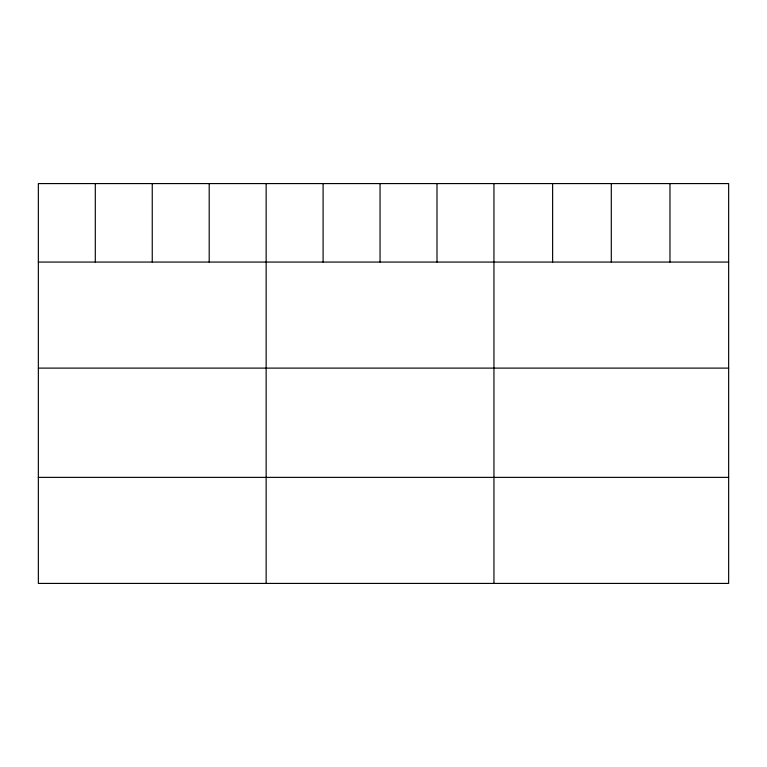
<?xml version="1.0" encoding="UTF-8"?>
<svg xmlns="http://www.w3.org/2000/svg" width="767" height="767" viewBox="0 0 767 767"><rect width="100%" height="100%" fill="white"/><g stroke="black" fill="none" stroke-linecap="round" stroke-linejoin="round"><path stroke-width="1.15" d="M728.65 262.065L728.65 583.419L38.35 583.419L38.35 183.581L728.65 183.581L728.65 262.065L38.35 262.065M38.35 368.112L728.65 368.112M38.35 477.371L728.65 477.371M669.974 183.581L669.974 262.065M611.299 183.581L611.299 262.065M552.623 183.581L552.623 262.065M493.948 183.581L493.948 583.419M436.998 183.581L436.998 262.065M380.048 183.581L380.048 262.065M323.099 183.581L323.099 262.065M266.149 183.581L266.149 583.419M209.199 183.581L209.199 262.065M152.25 183.581L152.25 262.065M95.3 183.581L95.3 262.065"/></g></svg>
